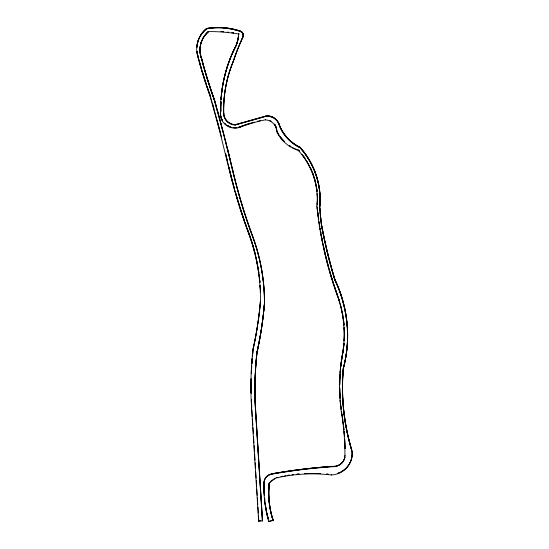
<?xml version="1.0" encoding="UTF-8"?>
<svg xmlns="http://www.w3.org/2000/svg" width="549" height="549" viewBox="0 0 549 549"><rect width="100%" height="100%" fill="white"/><g stroke="black" fill="none" stroke-linecap="round" stroke-linejoin="round"><path stroke-width="0.82" d="M238.712 34.793L238.863 33.571M273.827 117.685A11.673 11.131 20.8 0 0 266.087 116.052L235.274 124.822A11.68 11.138 20.8 0 1 223.697 113.595A137.792 131.417 20.8 0 1 233.256 61.392L233.696 60.102A270.527 258.003 20.8 0 1 242.987 36.714A4.488 4.282 20.8 0 0 241.313 31.513L239.7 30.84A66.539 63.458 20.8 0 0 206.657 28.452A28.294 26.983 20.8 0 0 196.919 47.118A28.225 26.922 20.8 0 1 206.685 28.507A66.456 63.382 20.8 0 1 239.687 30.895L240.723 31.266M235.15 125.069L235.315 124.637L266.073 115.997A11.735 11.193 20.8 0 1 273.855 117.637L275.502 118.81A11.735 11.193 20.8 0 1 278.919 123.655A41.113 39.205 20.8 0 0 300.255 147.427L303.748 151.675A81.231 77.471 20.8 0 1 319.813 206.499L319.648 206.932A81.231 77.471 20.8 0 0 303.583 152.1L300.09 147.859A41.113 39.205 20.8 0 1 278.755 124.088A11.735 11.193 20.8 0 0 275.337 119.243L273.69 118.062A11.735 11.193 20.8 0 0 265.908 116.429L235.15 125.069A11.618 11.076 20.8 0 1 223.649 113.904A137.73 131.362 20.8 0 1 233.195 61.721L233.75 60.122M231.472 164.913L232.906 170.78A591.486 564.111 20.8 0 0 252.664 236.07A202.286 192.925 20.8 0 1 264.529 302.712A392.954 374.761 20.8 0 1 257.069 352.17A372.895 355.635 20.8 0 0 255.71 411.029L262.539 520.514L262.374 520.946L258.627 521.227L251.586 408.298A372.895 355.635 20.8 0 1 252.945 349.439A392.954 374.761 20.8 0 0 260.466 299.987A202.348 192.987 20.8 0 0 248.539 233.339A591.486 564.111 20.8 0 1 228.782 168.049L220.135 132.858L210.095 96.315A489.921 467.247 20.8 0 1 197.565 55.868A28.294 26.983 20.8 0 1 206.493 28.884L206.657 28.452M197.565 55.868L197.791 55.422A28.225 26.922 20.8 0 1 197.057 51.29M217.72 111.859L214.117 99.184A489.962 467.281 20.8 0 1 201.586 58.729L201.634 58.606A26.407 25.185 20.8 0 1 202.107 40.118M262.374 520.946L255.546 411.455A372.895 355.635 20.8 0 1 256.905 352.602A392.954 374.761 20.8 0 0 264.426 303.144A202.348 192.987 20.8 0 0 252.499 236.502A591.486 564.111 20.8 0 1 232.742 171.206L224.095 136.022L214.055 99.472A489.921 467.247 20.8 0 1 201.524 59.024L201.689 58.592A489.921 467.247 20.8 0 0 214.22 99.04L216.038 105.374M210.095 96.315L210.315 95.869M239.7 30.84L239.542 31.272A66.539 63.458 20.8 0 0 206.493 28.884M273.176 520.054L273.045 520.576L268.687 521.55A130.257 124.225 20.8 0 1 263.966 484.52A9.786 9.333 20.8 0 1 271.542 474.226A570.281 543.887 20.8 0 1 332.44 466.725A12.208 11.639 20.8 0 0 344.93 455.745A266.649 254.304 20.8 0 0 341.821 415.044L341.313 411.853A194.723 185.713 20.8 0 1 342.439 354.215A121.116 115.516 20.8 0 0 337.868 297.242A397.682 379.277 20.8 0 1 316.883 206.417A75.824 72.317 20.8 0 0 298.354 150.467A35.349 33.715 20.8 0 1 276.552 131.266A11.426 10.898 20.8 0 0 265.304 119.854L263.671 120.19A160.733 153.295 20.8 0 0 241.388 126.702A14.37 13.704 20.8 0 1 226.147 125.199A14.37 13.704 20.8 0 1 220.595 111.296A151.215 144.215 20.8 0 1 235.988 45.759A45.341 43.241 20.8 0 0 238.63 34.052L238.794 33.619A45.341 43.241 20.8 0 1 238.705 34.662M214.117 99.184L214.165 99.06A489.962 467.281 20.8 0 1 201.634 58.606M214.055 99.472L214.22 99.04L219.579 118.069M240.75 31.211L240.586 31.643L239.542 31.272L241.148 31.945A4.488 4.282 20.8 0 1 242.878 37.167A270.492 257.968 20.8 0 0 233.586 60.555M235.988 45.759L236.152 45.334A45.341 43.241 20.8 0 0 238.438 36.735A45.409 43.302 20.8 0 1 237.662 40.832M221.618 93.46A151.16 144.167 20.8 0 1 236.159 45.478L236.207 45.354A45.409 43.302 20.8 0 0 237.388 41.834M233.256 61.392L233.304 61.268A137.792 131.417 20.8 0 0 223.752 113.471L223.704 113.595M233.195 61.721L233.359 61.289M237.024 50.899A270.527 258.003 20.8 0 1 242.939 36.838L242.987 36.714A4.426 4.227 20.8 0 0 241.279 31.561M242.878 37.167L243.042 36.735M220.595 111.296L220.815 110.871A151.16 144.167 20.8 0 1 220.945 102.498M223.649 113.904L223.807 113.471M241.388 126.702L241.553 126.27A160.733 153.295 20.8 0 1 243.886 125.419M228.782 168.049L229.002 167.61A591.431 564.056 20.8 0 0 230.347 173.12A591.486 564.111 20.8 0 1 228.947 167.617M232.742 171.206L232.906 170.78M265.908 116.429L266.073 115.997M265.304 119.854L265.462 119.366M278.755 124.088L278.919 123.655M276.552 131.266L276.717 130.834A11.426 10.898 20.8 0 0 276.655 129.598M279.077 135.239A35.301 33.667 20.8 0 1 276.723 130.95L276.778 130.82A11.481 10.953 20.8 0 0 276.717 129.598M248.539 233.339L248.704 232.913A591.486 564.111 20.8 0 1 247.029 228.315M250.522 238.122A202.409 193.042 20.8 0 0 248.718 233.016L248.759 232.893A591.431 564.056 20.8 0 1 247.084 228.302M252.499 236.502L252.664 236.07M298.354 150.467L298.519 150.035A75.886 72.372 20.8 0 1 299.548 151.126A75.824 72.317 20.8 0 0 298.519 150.035M300.09 147.859L300.255 147.427A41.154 39.254 20.8 0 1 278.865 123.676M255.601 411.153A372.963 355.697 20.8 0 1 256.959 352.28A392.899 374.713 20.8 0 0 264.481 302.835L264.529 302.712A392.899 374.713 20.8 0 1 257.007 352.156A372.963 355.697 20.8 0 0 255.649 411.029L262.429 520.644M264.426 303.144L264.591 302.719M252.945 349.439L253.171 349.02A392.954 374.761 20.8 0 0 257.721 324.493M256.905 352.602L257.069 352.17M316.883 206.417L317.048 205.985M251.586 408.298L251.751 407.866M273.045 520.576L272.27 518.167A94.16 89.803 20.8 0 1 269.223 483.298L271.206 481.226L276.037 478.035A157.7 150.405 20.8 0 1 331.5 474.995A22.921 21.857 20.8 0 0 352.033 451.662L351.532 450.118A231.836 221.11 20.8 0 1 343.262 368.592A137.984 131.595 20.8 0 0 334.773 279.969A535.158 510.385 20.8 0 1 321.494 225.557L320.863 219.202M255.546 411.455L255.71 411.029M342.528 471.083A22.859 21.795 20.8 0 0 352.094 451.367L351.593 449.823A231.904 221.172 20.8 0 1 343.324 368.276A137.936 131.547 20.8 0 0 334.828 279.681L334.876 279.558A535.241 510.467 20.8 0 1 321.597 225.131M334.773 279.969L334.931 279.544A535.158 510.385 20.8 0 1 321.659 225.124M263.966 484.52L264.131 484.088A130.257 124.225 20.8 0 0 264.337 495.239M264.35 495.363A130.079 124.06 20.8 0 1 264.144 484.211L264.186 484.088A9.731 9.278 20.8 0 1 271.721 473.856A570.205 543.812 20.8 0 1 332.605 466.348A12.263 11.694 20.8 0 0 344.998 456.857M271.542 474.226L271.707 473.801A570.281 543.887 20.8 0 1 332.605 466.293L332.44 466.725M269.223 483.298L269.326 482.839A94.16 89.803 20.8 0 0 272.434 517.734L272.51 518.002M258.627 521.227L258.792 520.802L260.981 520.754M268.687 521.55L268.852 521.118M272.27 518.167L272.434 517.734M342.439 354.215L342.665 353.789A121.178 115.571 20.8 0 0 343.969 344.031M343.262 368.592L343.427 368.166A137.984 131.595 20.8 0 0 334.931 279.544M341.821 415.044L342.041 414.612A266.649 254.304 20.8 0 1 342.247 416.307M331.5 474.995L331.665 474.569M344.93 455.745L345.095 455.313M352.094 451.367L352.142 451.237A22.859 21.795 20.8 0 1 342.576 470.96M352.033 451.662L351.641 449.7A231.904 221.172 20.8 0 1 343.372 368.153A137.936 131.547 20.8 0 0 334.876 279.558M271.33 480.752L269.278 482.969A94.243 89.885 20.8 0 0 272.325 517.872M271.975 480.423L274.788 478.46M269.566 521.076L273.093 520.287L272.97 519.629M300.221 147.475L303.7 151.702A81.177 77.416 20.8 0 1 319.751 206.499L320.046 209.883M273.059 519.896L273.162 520.267M273.114 519.876L272.791 519.093M272.922 519.752L272.537 518.283M272.935 519.34L272.709 518.826M272.675 518.537L272.455 518.016M272.489 518.414L272.373 517.748A94.243 89.885 20.8 0 1 269.326 482.839M210.26 95.883L212.086 102.327M212.58 103.788L213.925 108.544M212.312 103.123L215.414 114.226M217.768 111.735L221.062 124.04M219.525 118.083L231.527 164.899M215.62 114.913L218.777 126.695M221.11 123.916L222.619 129.88M217.205 120.746L218.825 126.572M222.668 129.756L225.66 141.58M218.962 127.313L221.439 136.934M218.969 127.43L220.307 132.542M225.708 141.45L230.024 159.162M227.19 147.31L232.797 170.911A591.541 564.166 20.8 0 0 252.561 236.214A202.286 192.925 20.8 0 1 264.481 302.835M225.632 153.665L225.989 155.134M225.646 153.782L226.003 155.25M226.167 155.868L227.629 161.729M226.181 155.985L227.581 161.852M227.739 162.477L228.954 167.733A591.431 564.056 20.8 0 0 230.299 173.244M341.478 411.421L342 414.735A266.711 254.372 20.8 0 1 342.26 416.423M321.494 225.557L321.035 220.684M321.295 224.074L319.992 209.883M320.76 217.713L320.925 219.202M320.76 219.627L320.403 214.748M320.444 216.663L319.868 208.195M320.266 213.266L320.355 214.872M320.122 211.571L320.218 213.389M319.882 210.315L319.71 206.623A81.177 77.416 20.8 0 0 303.652 151.833L300.173 147.599A41.154 39.254 20.8 0 1 278.817 123.8A11.673 11.131 20.8 0 0 275.413 118.975L273.779 117.809A11.673 11.131 20.8 0 0 266.039 116.175M251.861 409.581L252.286 416.423M252.444 418.99L252.828 425.104M252.979 427.547L253.364 433.655M253.563 436.956L253.94 442.947M254.098 445.514L254.482 451.621M254.633 454.064L255.017 460.179M255.175 462.745L255.553 468.736M255.752 472.03L256.122 478.021M256.287 480.588L256.671 486.702M256.815 489.145L257.207 495.253M257.364 497.819L257.776 504.545M257.996 507.104L258.325 513.219M258.531 515.662L258.805 520.919M201.524 59.024A26.407 25.185 20.8 0 1 208.723 31.588A163.101 155.552 20.8 0 1 238.63 34.052M202.416 39.432A26.407 25.185 20.8 0 1 208.311 31.65M221.755 31.561A163.101 155.552 20.8 0 1 223.464 31.691M232.426 32.645A163.101 155.552 20.8 0 1 233.702 32.823A163.396 155.834 20.8 0 0 231.747 32.631M220.924 101.654A151.215 144.215 20.8 0 0 220.76 110.864A14.37 13.704 20.8 0 0 220.492 113.368M221.075 99.149A151.215 144.215 20.8 0 1 221.515 94.153M221.604 93.323A151.215 144.215 20.8 0 1 236.152 45.334M240.798 126.613A14.37 13.704 20.8 0 1 238.396 127.375M235.809 127.711A14.37 13.704 20.8 0 1 234.498 127.704M230.004 126.778A14.37 13.704 20.8 0 1 228.199 125.968M225.488 124.122A14.37 13.704 20.8 0 1 224.534 123.223M222.537 120.663A14.37 13.704 20.8 0 1 221.638 118.948M221.398 118.351A14.37 13.704 20.8 0 1 220.513 114.213A14.315 13.65 20.8 0 0 221.453 118.337M244.669 125.145A160.733 153.295 20.8 0 1 247.016 124.342M247.805 124.088A160.733 153.295 20.8 0 1 250.172 123.333M251.765 122.852A160.733 153.295 20.8 0 1 254.153 122.159M274.514 124.177A11.426 10.898 20.8 0 1 275.324 125.426A11.481 10.953 20.8 0 0 274.562 124.143M275.955 126.764A11.426 10.898 20.8 0 1 276.401 128.164M290.922 146.576A35.349 33.715 20.8 0 1 289.508 145.684M284.313 141.518A35.349 33.715 20.8 0 1 280.004 136.509M279.077 135.143A35.349 33.715 20.8 0 1 276.717 130.834A35.301 33.667 20.8 0 0 277.869 133.009M303.24 155.889A75.824 72.317 20.8 0 1 304.963 158.345M306.966 161.509A75.824 72.317 20.8 0 1 307.721 162.792M308.092 163.444A75.824 72.317 20.8 0 1 309.499 166.073M310.158 167.411A75.824 72.317 20.8 0 1 311.976 171.48M312.257 172.166A75.824 72.317 20.8 0 1 313.781 176.339M315.407 182.021A75.824 72.317 20.8 0 0 314.007 177.046A75.886 72.372 20.8 0 1 315.462 182.007M315.579 182.735A75.824 72.317 20.8 0 1 317.02 191.306A75.886 72.372 20.8 0 0 316.766 188.753M317.233 193.694A75.824 72.317 20.8 0 1 317.185 204.454A75.886 72.372 20.8 0 0 317.295 193.694M338.033 296.81A397.682 379.277 20.8 0 1 333.723 284.355M333.469 283.586A397.682 379.277 20.8 0 1 331.534 277.437M331.301 276.662A397.682 379.277 20.8 0 1 329.263 269.71M329.043 268.935A397.682 379.277 20.8 0 1 327.156 261.942M326.95 261.166A397.682 379.277 20.8 0 1 324.486 251.01A397.613 379.215 20.8 0 0 327.012 261.152M323.107 244.737A397.682 379.277 20.8 0 1 322.785 243.166M322.462 241.594A397.682 379.277 20.8 0 1 321.687 237.662M321.103 234.505A397.682 379.277 20.8 0 0 321.391 236.084A397.613 379.215 20.8 0 1 321.158 234.498M320.822 232.927A397.682 379.277 20.8 0 1 320.541 231.349A397.613 379.215 20.8 0 0 320.877 232.92M320.273 229.77A397.682 379.277 20.8 0 1 320.012 228.192A397.613 379.215 20.8 0 0 320.335 229.763M319.024 221.858A397.682 379.277 20.8 0 0 319.751 226.607A397.613 379.215 20.8 0 1 319.443 224.225M318.688 219.483A397.682 379.277 20.8 0 1 317.754 212.339M317.569 210.754A397.682 379.277 20.8 0 1 317.212 207.577M338.301 297.599A121.116 115.516 20.8 0 1 339.563 301.566M340.888 306.376A121.116 115.516 20.8 0 1 341.828 310.411M342 311.228A121.116 115.516 20.8 0 1 342.899 316.107M343.022 316.931A121.116 115.516 20.8 0 1 343.379 319.381M343.578 321.021A121.116 115.516 20.8 0 1 343.983 325.132M344.154 327.595A121.116 115.516 20.8 0 1 344.154 340.751M343.976 343.207A121.116 115.516 20.8 0 1 342.603 353.782A194.723 185.713 20.8 0 0 340.751 366.464M341.155 409.019A194.723 185.713 20.8 0 1 340.771 405.807A194.669 185.658 20.8 0 0 341.21 409.012M340.682 405.004A194.723 185.713 20.8 0 1 340.243 400.187M340.119 398.581A194.723 185.713 20.8 0 1 339.694 388.116M339.687 384.897A194.723 185.713 20.8 0 1 340.106 373.663M340.167 372.86A194.723 185.713 20.8 0 1 340.661 367.267M342.501 417.995A266.649 254.304 20.8 0 1 342.857 420.527M343.077 422.215A266.649 254.304 20.8 0 1 343.393 424.754M343.585 426.449A266.649 254.304 20.8 0 1 343.935 429.84M344.093 431.535A266.649 254.304 20.8 0 1 344.504 436.627M344.669 439.179A266.649 254.304 20.8 0 1 345.04 448.519M268.241 518.908A130.257 124.225 20.8 0 1 266.745 512.663A130.079 124.06 20.8 0 0 268.09 518.119M266.581 511.874A130.257 124.225 20.8 0 1 266.121 509.513M265.977 508.724A130.257 124.225 20.8 0 1 265.579 506.356M265.455 505.567A130.257 124.225 20.8 0 1 264.515 497.627A130.079 124.06 20.8 0 0 264.803 500.009M281.129 476.539A157.7 150.405 20.8 0 1 282.783 476.216M287.765 475.359A157.7 150.405 20.8 0 1 289.433 475.105M293.612 474.556A157.7 150.405 20.8 0 0 291.938 474.761A157.762 150.46 20.8 0 1 293.557 474.624M296.968 474.192A157.7 150.405 20.8 0 1 298.649 474.041M304.558 473.643A157.7 150.405 20.8 0 1 308.792 473.485M317.267 473.513A157.7 150.405 20.8 0 1 320.657 473.643A157.762 150.46 20.8 0 0 304.503 473.705M326.586 474.048A157.7 150.405 20.8 0 1 328.281 474.206M341.958 471.344A22.859 21.795 20.8 0 1 340.675 472.051M340.016 472.38A22.859 21.795 20.8 0 1 337.978 473.217M351.696 449.686A231.836 221.11 20.8 0 1 343.427 368.166M235.322 124.698A11.68 11.138 20.8 0 1 223.745 113.471M196.995 51.297A28.294 26.983 20.8 0 0 197.729 55.435A489.921 467.247 20.8 0 0 199.095 60.541M210.006 95.169A489.921 467.247 20.8 0 1 208.49 90.88A489.866 467.192 20.8 0 0 210.061 95.155M207.021 86.584A489.921 467.247 20.8 0 0 208.243 90.166A489.866 467.192 20.8 0 1 207.076 86.564M206.067 83.709A489.921 467.247 20.8 0 1 203.535 75.783A489.866 467.192 20.8 0 0 204.955 80.092M203.308 75.055A489.921 467.247 20.8 0 1 201.998 70.711A489.866 467.192 20.8 0 0 203.363 75.041M201.778 69.991A489.921 467.247 20.8 0 1 199.294 61.268M246.755 227.554A591.486 564.111 20.8 0 1 244.861 222.173M244.593 221.405A591.486 564.111 20.8 0 1 241.485 212.147M241.237 211.379A591.486 564.111 20.8 0 1 235.089 191.162M234.643 189.604A591.486 564.111 20.8 0 1 233.346 184.91M233.133 184.128A591.486 564.111 20.8 0 1 230.484 173.916M248.704 232.913A202.348 192.987 20.8 0 1 250.509 238.012M250.756 238.746A202.348 192.987 20.8 0 1 252.176 243.159M252.396 243.893A202.348 192.987 20.8 0 1 255.059 253.556M255.258 254.365A202.348 192.987 20.8 0 1 256.191 258.428M256.369 259.238A202.348 192.987 20.8 0 1 258.346 269.861M258.476 270.684A202.348 192.987 20.8 0 1 258.833 273.148M259.053 274.795A202.348 192.987 20.8 0 1 259.451 278.089M259.869 282.213A202.348 192.987 20.8 0 0 259.629 279.736A202.409 193.042 20.8 0 1 259.931 282.207M260.501 292.123A202.348 192.987 20.8 0 0 260.137 285.514A202.409 193.042 20.8 0 1 260.528 291.293M260.487 301.243A392.954 374.761 20.8 0 1 259.478 311.297M259.382 312.12A392.954 374.761 20.8 0 1 258.435 319.559M258.325 320.383A392.954 374.761 20.8 0 1 257.845 323.677M251.703 407.049A372.895 355.635 20.8 0 1 251.339 399.672M251.147 393.118A372.895 355.635 20.8 0 1 251.174 378.371M251.723 365.298A372.895 355.635 20.8 0 0 251.318 373.464A372.826 355.567 20.8 0 1 251.689 366.931M252.183 358.772A372.895 355.635 20.8 0 0 251.826 363.664A372.826 355.567 20.8 0 1 252.245 358.778M252.389 356.328A372.895 355.635 20.8 0 1 253.11 349.006A372.826 355.567 20.8 0 0 252.451 356.335M268.248 519.025A130.079 124.06 20.8 0 1 266.752 512.78M266.588 511.991A130.079 124.06 20.8 0 1 266.128 509.63M265.984 508.841A130.079 124.06 20.8 0 1 265.586 506.473M265.469 505.684A130.079 124.06 20.8 0 1 265.133 503.309M264.755 500.132A130.079 124.06 20.8 0 1 264.529 497.751M264.138 484.211A9.731 9.278 20.8 0 1 271.673 473.979A570.205 543.812 20.8 0 1 332.564 466.478A12.263 11.694 20.8 0 0 344.95 456.981M342.514 418.112A266.711 254.372 20.8 0 1 342.864 420.644M342.981 421.495A266.711 254.372 20.8 0 1 343.399 424.878M343.599 426.573A266.711 254.372 20.8 0 1 343.949 429.963M344.106 431.658A266.711 254.372 20.8 0 1 344.511 436.75M344.676 439.303A266.711 254.372 20.8 0 1 345.053 448.65M341.162 409.135A194.669 185.658 20.8 0 1 340.785 405.931M340.613 404.325A194.669 185.658 20.8 0 1 340.25 400.31M340.078 397.895A194.669 185.658 20.8 0 1 339.707 388.246M339.707 384.225A194.669 185.658 20.8 0 1 340.064 374.59M340.236 372.188A194.669 185.658 20.8 0 1 340.675 367.398M340.764 366.602A194.669 185.658 20.8 0 1 342.617 353.92A121.178 115.571 20.8 0 0 343.379 349.047M339.57 301.675A121.178 115.571 20.8 0 0 338.04 296.92A397.613 379.215 20.8 0 1 333.73 284.464M339.81 302.478A121.178 115.571 20.8 0 1 341.835 310.528M342.006 311.338A121.178 115.571 20.8 0 1 342.905 316.231M343.036 317.048A121.178 115.571 20.8 0 1 343.386 319.504M343.592 321.144A121.178 115.571 20.8 0 1 343.997 325.248M344.168 327.719A121.178 115.571 20.8 0 1 344.161 340.881M343.99 343.338A121.178 115.571 20.8 0 1 343.585 347.421M333.483 283.696A397.613 379.215 20.8 0 1 331.541 277.547M331.308 276.778A397.613 379.215 20.8 0 1 329.27 269.82M329.057 269.044A397.613 379.215 20.8 0 1 323.286 245.643M323.121 244.854A397.613 379.215 20.8 0 1 322.791 243.282M322.469 241.711A397.613 379.215 20.8 0 1 321.7 237.779M321.405 236.2A397.613 379.215 20.8 0 1 320.554 231.465M320.287 229.887A397.613 379.215 20.8 0 1 320.019 228.309M319.765 226.723A397.613 379.215 20.8 0 1 319.038 221.974M318.695 219.6A397.613 379.215 20.8 0 1 317.768 212.463M317.583 210.878A397.613 379.215 20.8 0 1 317.226 207.7M298.505 150.117A75.886 72.372 20.8 0 1 299.5 151.256M301.888 154.18A75.886 72.372 20.8 0 1 304.963 158.441M305.786 159.697A75.886 72.372 20.8 0 1 307.728 162.895M308.092 163.54A75.886 72.372 20.8 0 1 311.983 171.583M312.264 172.269A75.886 72.372 20.8 0 1 313.788 176.449M314.021 177.155A75.886 72.372 20.8 0 1 315.414 182.131M315.586 182.851A75.886 72.372 20.8 0 1 316.45 187.182M316.718 188.877A75.886 72.372 20.8 0 1 317.034 191.429M317.247 193.818A75.886 72.372 20.8 0 1 317.205 204.585M297.716 149.843A35.301 33.667 20.8 0 1 292.356 147.482M290.901 146.652A35.301 33.667 20.8 0 1 289.495 145.766M284.313 141.608A35.301 33.667 20.8 0 1 280.004 136.605M269.834 120.533A11.481 10.953 20.8 0 1 271.179 121.24M274.514 124.266A11.481 10.953 20.8 0 1 275.33 125.522M275.969 126.867A11.481 10.953 20.8 0 1 276.415 128.274M276.669 129.722A11.481 10.953 20.8 0 1 276.73 130.943M243.818 125.495A160.788 153.349 20.8 0 0 241.485 126.339L241.533 126.215A160.788 153.349 20.8 0 1 243.866 125.364M244.6 125.213A160.788 153.349 20.8 0 1 246.947 124.417M247.736 124.156A160.788 153.349 20.8 0 1 250.9 123.161M251.696 122.921A160.788 153.349 20.8 0 1 254.091 122.228M257.296 121.363A160.788 153.349 20.8 0 1 260.528 120.56M240.73 126.689A14.315 13.65 20.8 0 1 238.328 127.443M237.051 127.67A14.315 13.65 20.8 0 1 233.147 127.649M231.863 127.416A14.315 13.65 20.8 0 1 230.594 127.066M229.976 126.846A14.315 13.65 20.8 0 1 228.178 126.044M227.609 125.721A14.315 13.65 20.8 0 1 226.504 125.007M225.982 124.616A14.315 13.65 20.8 0 1 224.527 123.312M222.537 120.759A14.315 13.65 20.8 0 1 221.734 119.243M221.405 118.46A14.315 13.65 20.8 0 1 220.52 114.336M220.506 113.499A14.315 13.65 20.8 0 1 220.767 110.994A151.16 144.167 20.8 0 1 220.938 101.785M221.089 99.28A151.16 144.167 20.8 0 1 221.528 94.291M238.451 36.865A45.409 43.302 20.8 0 1 236.159 45.478M220.849 31.568A163.396 155.834 20.8 0 1 223.416 31.753M227.265 32.11A163.396 155.834 20.8 0 1 228.549 32.247M201.579 58.736A26.476 25.247 20.8 0 1 208.229 31.718M251.71 407.173A372.826 355.567 20.8 0 1 251.346 399.802M251.161 393.242A372.826 355.567 20.8 0 1 251.168 379.318M251.332 373.594A372.826 355.567 20.8 0 1 251.682 366.245M251.84 363.795A372.826 355.567 20.8 0 1 252.197 358.902M252.403 356.459A372.826 355.567 20.8 0 1 252.78 352.396M252.945 350.77A372.826 355.567 20.8 0 1 253.123 349.143A393.009 374.816 20.8 0 0 253.83 345.897M260.501 301.374A393.009 374.816 20.8 0 1 259.588 310.604M259.396 312.257A393.009 374.816 20.8 0 1 258.991 315.565M258.888 316.389A393.009 374.816 20.8 0 1 258.449 319.69M258.332 320.513A393.009 374.816 20.8 0 1 257.852 323.807M257.728 324.631A393.009 374.816 20.8 0 1 254.009 345.088M250.769 238.856A202.409 193.042 20.8 0 1 252.183 243.269M252.41 244.01A202.409 193.042 20.8 0 1 255.065 253.672M255.264 254.482A202.409 193.042 20.8 0 1 258.359 269.984M258.483 270.801A202.409 193.042 20.8 0 1 258.847 273.272M259.066 274.912A202.409 193.042 20.8 0 1 259.272 276.559M259.643 279.86A202.409 193.042 20.8 0 1 259.883 282.33M260.151 285.638A202.409 193.042 20.8 0 1 260.514 292.246M248.718 233.016A591.431 564.056 20.8 0 1 247.043 228.425M246.762 227.657A591.431 564.056 20.8 0 1 244.868 222.283M244.6 221.515A591.431 564.056 20.8 0 1 241.498 212.257M241.244 211.489A591.431 564.056 20.8 0 1 234.876 190.496M234.656 189.714A591.431 564.056 20.8 0 1 233.359 185.02M233.147 184.238A591.431 564.056 20.8 0 1 230.491 174.033M210.013 95.279A489.866 467.192 20.8 0 1 208.503 90.99M208.256 90.276A489.866 467.192 20.8 0 1 207.035 86.694M206.788 85.973A489.866 467.192 20.8 0 1 203.542 75.892M203.322 75.165A489.866 467.192 20.8 0 1 202.005 70.828M201.792 70.1A489.866 467.192 20.8 0 1 199.301 61.385M199.102 60.651A489.866 467.192 20.8 0 1 197.743 55.552A28.225 26.922 20.8 0 1 197.009 51.421M196.933 47.248A28.225 26.922 20.8 0 1 206.637 28.63A66.456 63.382 20.8 0 1 239.638 31.025L241.231 31.684A4.426 4.227 20.8 0 1 242.939 36.838M233.648 60.232A270.527 258.003 20.8 0 1 236.749 51.613M334.828 279.681A535.241 510.467 20.8 0 1 321.549 225.262M341.91 471.467A22.859 21.795 20.8 0 1 340.627 472.181M339.968 472.504A22.859 21.795 20.8 0 1 337.93 473.348M276.126 477.671A157.762 150.46 20.8 0 1 277.773 477.301M281.067 476.607A157.762 150.46 20.8 0 1 282.721 476.285M284.382 475.983A157.762 150.46 20.8 0 1 286.043 475.695M287.703 475.427A157.762 150.46 20.8 0 1 289.371 475.173M296.913 474.261A157.762 150.46 20.8 0 1 299.438 474.041M326.545 474.116A157.762 150.46 20.8 0 1 328.233 474.274M206.122 83.695A489.866 467.192 20.8 0 1 205.182 80.813M201.202 67.802A489.866 467.192 20.8 0 1 200.783 66.347M200.57 65.619A489.866 467.192 20.8 0 1 199.349 61.255M198.367 57.611A489.866 467.192 20.8 0 1 197.791 55.422M246.81 227.533A591.431 564.056 20.8 0 1 244.916 222.16M244.648 221.391A591.431 564.056 20.8 0 1 243.077 216.766M242.816 215.997A591.431 564.056 20.8 0 1 241.539 212.134M241.292 211.365A591.431 564.056 20.8 0 1 240.05 207.488M239.563 205.937A591.431 564.056 20.8 0 1 238.355 202.059M237.889 200.502A591.431 564.056 20.8 0 1 236.722 196.611M236.269 195.053A591.431 564.056 20.8 0 1 235.59 192.713M234.046 187.243A591.431 564.056 20.8 0 1 233.407 184.896M232.982 183.325A591.431 564.056 20.8 0 1 230.539 173.909M248.766 232.893A202.409 193.042 20.8 0 1 250.57 237.998M250.818 238.733A202.409 193.042 20.8 0 1 252.231 243.145M252.458 243.88A202.409 193.042 20.8 0 1 254.928 252.801M256.939 261.674A202.409 193.042 20.8 0 1 257.57 264.941M258.003 267.397A202.409 193.042 20.8 0 1 258.277 269.037M258.531 270.678A202.409 193.042 20.8 0 1 258.895 273.141M259.114 274.788A202.409 193.042 20.8 0 1 259.32 276.435M251.71 406.226A372.826 355.567 20.8 0 1 251.394 399.672M251.154 389.838A372.826 355.567 20.8 0 1 251.154 383.291M266.478 511.078A130.079 124.06 20.8 0 1 266.176 509.506M266.032 508.717A130.079 124.06 20.8 0 1 265.634 506.35M265.393 504.764A130.079 124.06 20.8 0 1 265.181 503.179M264.309 493.64A130.079 124.06 20.8 0 1 264.193 484.088M201.627 58.606A26.476 25.247 20.8 0 1 202.053 40.098M202.361 39.411A26.476 25.247 20.8 0 1 208.277 31.595M221.137 99.156A151.16 144.167 20.8 0 1 221.487 94.998M221.666 93.337A151.16 144.167 20.8 0 1 236.207 45.354M240.778 126.558A14.315 13.65 20.8 0 1 238.376 127.32M230.024 126.723A14.315 13.65 20.8 0 1 228.226 125.913M222.585 120.636A14.315 13.65 20.8 0 1 221.782 119.119M220.554 113.368A14.315 13.65 20.8 0 1 220.815 110.871M244.648 125.09A160.788 153.349 20.8 0 1 246.995 124.287M247.784 124.033A160.788 153.349 20.8 0 1 250.159 123.278M276.017 126.744A11.481 10.953 20.8 0 1 276.463 128.15M284.355 141.484A35.301 33.667 20.8 0 1 280.532 137.147M304.16 157.076A75.886 72.372 20.8 0 1 305.011 158.318M310.212 167.383A75.886 72.372 20.8 0 1 311.153 169.408M312.312 172.146A75.886 72.372 20.8 0 1 313.836 176.325M316.245 185.61A75.886 72.372 20.8 0 1 316.498 187.058M336.928 293.585A397.613 379.215 20.8 0 1 333.778 284.334M333.531 283.572A397.613 379.215 20.8 0 1 331.589 277.423M331.356 276.648A397.613 379.215 20.8 0 1 329.318 269.696M328.46 266.594A397.613 379.215 20.8 0 1 327.211 261.928M322.517 241.587A397.613 379.215 20.8 0 1 321.748 237.648M318.633 218.68A397.613 379.215 20.8 0 1 318.317 216.306M318.008 213.925A397.613 379.215 20.8 0 1 317.816 212.339M317.535 209.958A397.613 379.215 20.8 0 1 317.274 207.57M338.877 299.164A121.178 115.571 20.8 0 1 339.618 301.552M342.054 311.214A121.178 115.571 20.8 0 1 342.823 315.284M343.084 316.924A121.178 115.571 20.8 0 1 343.434 319.374M343.64 321.021A121.178 115.571 20.8 0 1 343.976 324.301M344.216 327.595A121.178 115.571 20.8 0 1 344.209 340.757M340.661 404.201A194.669 185.658 20.8 0 1 340.298 400.187M340.078 396.968A194.669 185.658 20.8 0 1 339.756 388.122M339.749 384.904A194.669 185.658 20.8 0 1 340.064 375.269M340.222 372.867A194.669 185.658 20.8 0 1 340.641 368.07M340.812 366.478A194.669 185.658 20.8 0 1 342.665 353.789M323.279 245.527A397.682 379.277 20.8 0 0 324.13 249.445A397.613 379.215 20.8 0 1 323.334 245.513"/></g></svg>
